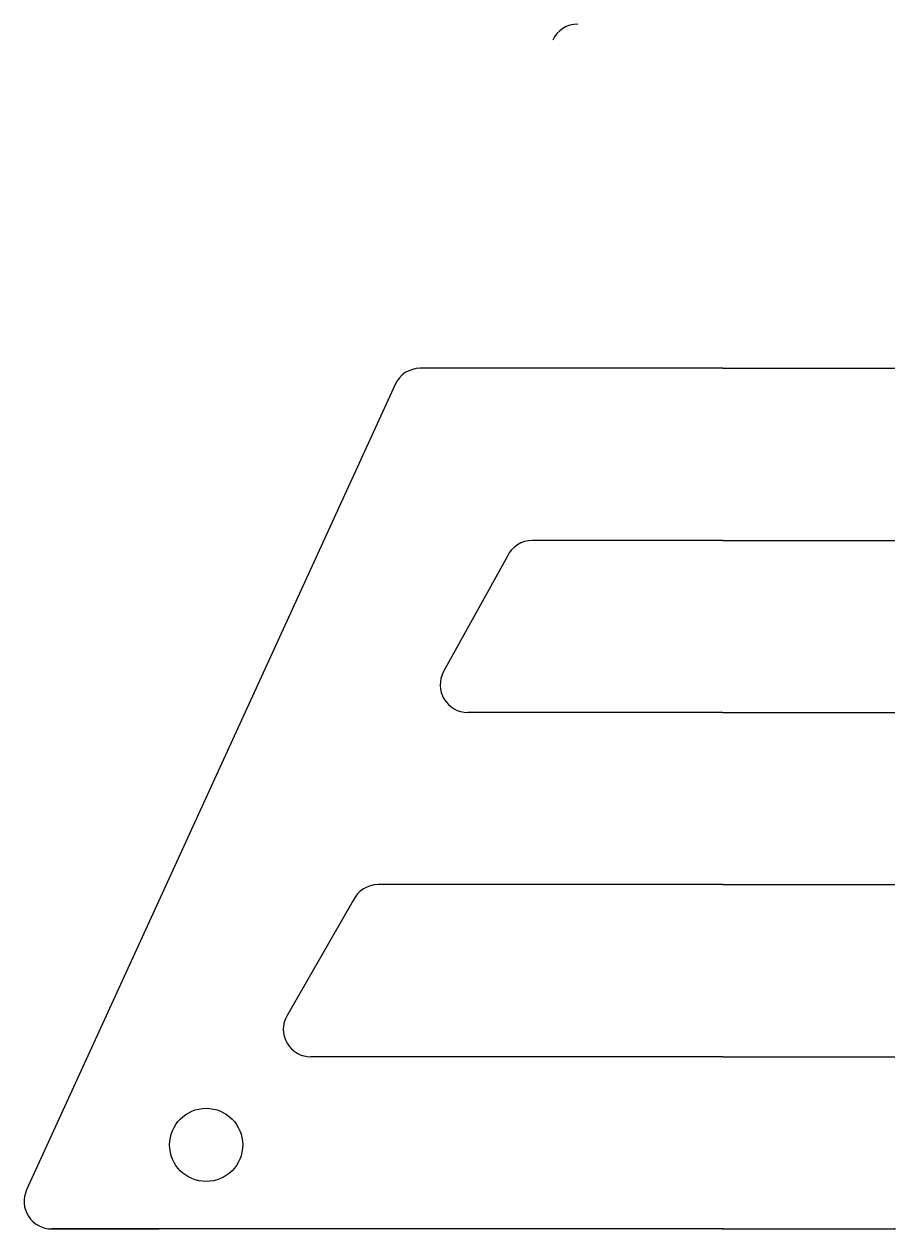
# Model space of a CAD drawing. Header units: millimetres. Extents: x -101 to 0, y 0 to 140.
import ezdxf

# ---------------------------------------------------------------- set-up
doc = ezdxf.new("R2010")
doc.units = ezdxf.units.MM
doc.layers.get('0').update_dxf_attribs({"linetype": 'CONTINUOUS'})

msp = doc.modelspace()

# ---------------------------------------------------------------- linework, layer by layer
for p, q in [((-31.33, 100), (-55.18, 100)), ((-20, 100), (-31.33, 100)), ((-20, 100), (0, 100)), ((-58.08, 98.13), (-100.93, 4.53)), ((-20, 80), (-42.15, 80)), ((-20, 80), (0, 80)), ((-45.05, 78.15), (-52.46, 64.75)), ((-20, 60), (-49.66, 60)), ((-20, 60), (0, 60)), ((-20, 40), (-60.06, 40)), ((-20, 40), (0, 40)), ((-62.96, 38.15), (-70.66, 24.8)), ((-20, 20), (-67.89, 20)), ((-20, 20), (0, 20)), ((-20, 0), (-98.02, 0)), ((-20, 0), (0, 0)), ((-98.02, 0), (-85.52, 0))]:
    msp.add_line(p, q)
msp.add_circle((-80.06, 9.76), 4.25)
for centre, start, end in [((-36.87, 136.79), 90.0096, 155.4024), ((-55.18, 96.8), 90, 155.4024), ((-42.15, 76.8), 90, 155), ((-49.66, 63.2), 151.0524, 270), ((-60.06, 36.8), 90, 155), ((-67.89, 23.2), 150.0179, 270), ((-98.02, 3.2), 155.4024, 270)]:
    msp.add_arc(centre, 3.2, start, end)
for p in [(-20, 0), (0, 0), (0, 0)]:
    msp.add_point(p)

doc.saveas('drawing.dxf')
